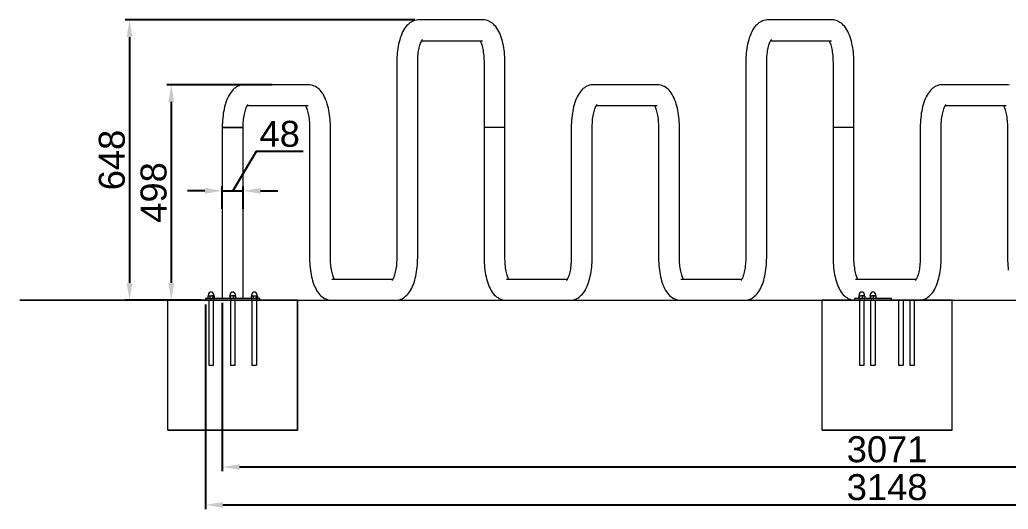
# Model space of a CAD drawing. Header units: millimetres. Extents: x -312 to 6814, y -241 to 4404.
# Drawn here: x -312 to 1971, y 2899 to 4030 of the extents above; entities that cross this region are included whole.
import ezdxf

# ---------------------------------------------------------------- set-up
doc = ezdxf.new("R2010")
doc.units = ezdxf.units.MM
doc.linetypes.add('HIDDEN', pattern=[1.905, 1.27, -0.635])
for name, color, linetype, lineweight in [('ZANO_R', 7, 'Continuous', 0), ('ZANO_R_przerywana', 7, 'HIDDEN', 0), ('ZANO_W', 1, 'Continuous', 0)]:
    doc.layers.add(name, color=color, linetype=linetype, lineweight=lineweight)
doc.styles.add('Arial', font='arial.ttf')
doc.styles.get("Standard").update_dxf_attribs({"font": 'ARIALUNI.TTF'})
doc.dimstyles.new('pl i ang', dxfattribs={"dimtxt": 50, "dimasz": 50, "dimexe": 1.25, "dimexo": 0.625, "dimgap": 10, "dimtad": 1, "dimtoh": 1, "dimtxsty": 'Standard', "dimcen": 2.5, "dimclrd": 1, "dimclre": 1, "dimclrt": 1, "dimadec": 0, "dimazin": 0, "dimtfac": 1, "dimtmove": 0, "dimatfit": 3, "dimfxl": 1, "dimarcsym": 1})

# ---------------------------------------------------------------- blocks, each defined once
blk = doc.blocks.new('*D466')
at = {"layer": 'ZANO_W', "color": 1, "lineweight": -2}
for p, q in [((270.7, 3879.8), (28, 3879.8)), ((38, 3839.8), (38, 3421.5)), ((107.4, 3381.5), (28, 3381.5))]:
    blk.add_line(p, q, dxfattribs=at)
at = {"layer": 'ZANO_W', "color": 1}
for points in [[(44.7, 3839.8), (31.4, 3839.8), (38, 3879.8)], [(31.4, 3421.5), (44.7, 3421.5), (38, 3381.5)]]:
    blk.add_solid(points, dxfattribs=at)
at = {"layer": 'ZANO_W', "color": 1, "insert": (-2.6, 3630.7), "char_height": 60, "attachment_point": 5, "rotation": 90, "style": 'Arial'}
blk.add_mtext('498', dxfattribs=at)
blk = doc.blocks.new('*D467')
at = {"layer": 'ZANO_W', "color": 1, "lineweight": -2}
for p, q in [((600.4, 4029.8), (-68.4, 4029.8)), ((-58.4, 3989.8), (-58.4, 3421.5)), ((107.4, 3381.5), (-68.4, 3381.5))]:
    blk.add_line(p, q, dxfattribs=at)
at = {"layer": 'ZANO_W', "color": 1}
for points in [[(-51.7, 3989.8), (-65, 3989.8), (-58.4, 4029.8)], [(-65, 3421.5), (-51.7, 3421.5), (-58.4, 3381.5)]]:
    blk.add_solid(points, dxfattribs=at)
at = {"layer": 'ZANO_W', "color": 1, "insert": (-99, 3705.7), "char_height": 60, "attachment_point": 5, "rotation": 90, "style": 'Arial'}
blk.add_mtext('648', dxfattribs=at)
blk = doc.blocks.new('*D468')
at = {"layer": 'ZANO_W', "color": 1, "lineweight": -2}
for p, q in [((234.2, 3725.2), (179.9, 3634.4)), ((342.7, 3725.2), (234.2, 3725.2)), ((115.8, 3634.4), (75.8, 3634.4)), ((155.8, 3593.1), (155.8, 3644.4)), ((155.8, 3634.4), (204.1, 3634.4)), ((204.1, 3593.1), (204.1, 3644.4)), ((244.1, 3634.4), (284.1, 3634.4))]:
    blk.add_line(p, q, dxfattribs=at)
at = {"layer": 'ZANO_W', "color": 1}
for points in [[(115.8, 3627.8), (115.8, 3641.1), (155.8, 3634.4)], [(244.1, 3641.1), (244.1, 3627.8), (204.1, 3634.4)]]:
    blk.add_solid(points, dxfattribs=at)
at = {"layer": 'ZANO_W', "color": 1, "insert": (288.4, 3765.8), "char_height": 60, "attachment_point": 5, "style": 'Arial'}
blk.add_mtext('48', dxfattribs=at)
blk = doc.blocks.new('*D470')
at = {"layer": 'ZANO_W', "color": 1, "lineweight": -2}
for p, q in [((117.4, 3371.5), (117.4, 2898.7)), ((3265.1, 3371.5), (3265.1, 2898.7)), ((157.4, 2908.7), (3225.1, 2908.7))]:
    blk.add_line(p, q, dxfattribs=at)
at = {"layer": 'ZANO_W', "color": 1}
for points in [[(157.4, 2915.3), (157.4, 2902), (117.4, 2908.7)], [(3225.1, 2902), (3225.1, 2915.3), (3265.1, 2908.7)]]:
    blk.add_solid(points, dxfattribs=at)
at = {"layer": 'ZANO_W', "color": 1, "insert": (1691.3, 2949.3), "char_height": 60, "attachment_point": 5, "style": 'Arial'}
blk.add_mtext('3148', dxfattribs=at)
blk = doc.blocks.new('*D471')
at = {"layer": 'ZANO_W', "color": 1, "lineweight": -2}
for p, q in [((155.8, 3375.5), (155.8, 2986.3)), ((3226.8, 3375.5), (3226.8, 2986.3)), ((195.8, 2996.3), (3186.8, 2996.3))]:
    blk.add_line(p, q, dxfattribs=at)
at = {"layer": 'ZANO_W', "color": 1}
for points in [[(195.8, 3002.9), (195.8, 2989.6), (155.8, 2996.3)], [(3186.8, 2989.6), (3186.8, 3002.9), (3226.8, 2996.3)]]:
    blk.add_solid(points, dxfattribs=at)
at = {"layer": 'ZANO_W', "color": 1, "insert": (1691.3, 3036.9), "char_height": 60, "attachment_point": 5, "style": 'Arial'}
blk.add_mtext('3071', dxfattribs=at)

msp = doc.modelspace()

# ---------------------------------------------------------------- linework, layer by layer
at = {"layer": 'ZANO_R'}
for p, q in [((757, 4029.8), (610.4, 4029.8)), ((1563, 4029.8), (1416.5, 4029.8)), ((616.4, 3981.5), (757, 3981.5)), ((1422.5, 3981.5), (1563, 3981.5)), ((558.8, 3930.7), (558.8, 3480.7)), ((607.1, 3480.7), (607.1, 3930.7)), ((760.3, 3930.7), (760.3, 3780.7)), ((808.6, 3780.7), (808.6, 3930.7)), ((1364.9, 3930.7), (1364.9, 3480.7)), ((1413.2, 3480.7), (1413.2, 3930.7)), ((1566.4, 3930.7), (1566.4, 3780.7)), ((1614.7, 3780.7), (1614.7, 3930.7)), ((354, 3879.8), (207.4, 3879.8)), ((1160, 3879.8), (1013.5, 3879.8)), ((1966.1, 3879.8), (1819.5, 3879.8)), ((213.4, 3831.5), (354, 3831.5)), ((1019.4, 3831.5), (1160, 3831.5)), ((1825.5, 3831.5), (1966.1, 3831.5)), ((155.8, 3780.7), (155.8, 3385.5)), ((155.8, 3780.7), (171.1, 3780.7)), ((204.1, 3780.7), (155.8, 3780.7)), ((171.1, 3780.7), (204.1, 3780.7)), ((204.1, 3385.5), (204.1, 3780.7)), ((357.3, 3780.7), (357.3, 3480.7)), ((405.6, 3480.7), (405.6, 3780.7)), ((760.3, 3780.7), (760.3, 3480.7)), ((806.9, 3780.7), (760.3, 3780.7)), ((808.6, 3780.7), (760.3, 3780.7)), ((808.6, 3780.7), (806.9, 3780.7)), ((808.6, 3480.7), (808.6, 3780.7)), ((961.8, 3780.7), (961.8, 3480.7)), ((1010.1, 3480.7), (1010.1, 3780.7)), ((1163.3, 3780.7), (1163.3, 3480.7)), ((1211.6, 3480.7), (1211.6, 3780.7)), ((1566.4, 3780.7), (1566.4, 3480.7)), ((1613, 3780.7), (1566.4, 3780.7)), ((1614.7, 3780.7), (1566.4, 3780.7)), ((1614.7, 3780.7), (1613, 3780.7)), ((1614.7, 3480.7), (1614.7, 3780.7)), ((1767.9, 3780.7), (1767.9, 3480.7)), ((1816.2, 3480.7), (1816.2, 3780.7)), ((1969.4, 3780.7), (1969.4, 3480.7)), ((549.5, 3429.8), (408.9, 3429.8)), ((952.5, 3429.8), (811.9, 3429.8)), ((1355.6, 3429.8), (1215, 3429.8)), ((1758.6, 3429.8), (1618, 3429.8)), ((29.8, 3381.5), (-311.9, 3381.5)), ((-311.9, 3381.5), (3788.4, 3381.5)), ((329.8, 3381.5), (29.8, 3381.5)), ((29.8, 3381.5), (30, 3381.5)), ((30, 3381.5), (330, 3381.5)), ((117.4, 3385.5), (117.4, 3381.5)), ((242.4, 3385.5), (117.4, 3385.5)), ((122.8, 3391.6), (122.5, 3391.4)), ((122.5, 3391.4), (122.5, 3386.1)), ((122.5, 3386.1), (122.8, 3386)), ((122.7, 3385.9), (123.4, 3385.5)), ((123.4, 3392), (122.8, 3391.6)), ((124.6, 3392), (123.4, 3392)), ((123.7, 3394.3), (123.7, 3392.1)), ((124.4, 3381.5), (135.4, 3381.5)), ((124.6, 3392), (130.5, 3392)), ((126.8, 3391.4), (130.5, 3392)), ((126.8, 3391.4), (126.8, 3386.1)), ((130.5, 3392), (135.8, 3392)), ((134.3, 3386.1), (130.5, 3385.5)), ((134.3, 3391.4), (134.3, 3386.1)), ((135.8, 3392), (136.4, 3392)), ((136.2, 3392.1), (136.2, 3394.3)), ((137.1, 3391.6), (136.4, 3392)), ((136.4, 3385.5), (137.1, 3385.9)), ((137.4, 3391.4), (137.4, 3386.1)), ((173.1, 3391.4), (173.1, 3386.1)), ((173.4, 3392), (177.2, 3392)), ((173.8, 3386.1), (173.4, 3385.5)), ((173.6, 3394.3), (173.6, 3392.1)), ((173.8, 3391.4), (177.2, 3392)), ((173.8, 3391.4), (173.8, 3386.1)), ((174.4, 3381.5), (185.4, 3381.5)), ((174.5, 3381.5), (185.5, 3381.5)), ((183.6, 3392), (177.2, 3392)), ((180.6, 3386.1), (177.2, 3385.5)), ((180.6, 3391.4), (180.6, 3386.1)), ((183.6, 3392), (186.4, 3392)), ((186.1, 3392.1), (186.1, 3394.3)), ((186.7, 3391.4), (186.3, 3392)), ((186.7, 3391.4), (186.7, 3386.1)), ((222.8, 3391.6), (222.5, 3391.4)), ((222.5, 3391.4), (222.5, 3386.1)), ((222.5, 3386.1), (222.8, 3385.9)), ((223.4, 3392), (222.8, 3391.6)), ((222.8, 3385.9), (223.4, 3385.5)), ((223.4, 3392), (224.6, 3392)), ((223.7, 3394.3), (223.7, 3392.1)), ((224.4, 3381.5), (235.4, 3381.5)), ((224.6, 3392), (230.5, 3392)), ((226.8, 3391.4), (226.8, 3386.1)), ((230.5, 3392), (235.8, 3392)), ((234.3, 3386.1), (230.5, 3385.5)), ((234.3, 3391.4), (235.8, 3392)), ((234.3, 3391.4), (234.3, 3386.1)), ((236.4, 3392), (235.8, 3392)), ((237.1, 3386), (235.8, 3385.5)), ((236.2, 3392.1), (236.2, 3394.3)), ((237.1, 3391.6), (236.4, 3392)), ((236.4, 3385.5), (237.1, 3385.9)), ((237.4, 3391.4), (237.4, 3386.1)), ((242.4, 3381.5), (242.4, 3385.5)), ((329.8, 3381.5), (330, 3381.5)), ((408.9, 3381.5), (555.5, 3381.5)), ((811.9, 3381.5), (958.5, 3381.5)), ((1215, 3381.5), (1361.5, 3381.5)), ((1738, 3381.5), (1541.2, 3381.5)), ((1541.2, 3381.5), (1841.2, 3381.5)), ((1616.2, 3385.5), (1616.2, 3381.5)), ((1701.6, 3385.5), (1616.2, 3385.5)), ((1626.1, 3391.4), (1626.1, 3386.1)), ((1626.4, 3392), (1630.2, 3392)), ((1626.8, 3386.1), (1626.4, 3385.5)), ((1626.6, 3394.3), (1626.6, 3392.1)), ((1626.8, 3391.4), (1630.2, 3392)), ((1626.8, 3391.4), (1626.8, 3386.1)), ((1627.4, 3381.5), (1638.4, 3381.5)), ((1636.6, 3392), (1630.2, 3392)), ((1633.6, 3386.1), (1630.2, 3385.5)), ((1633.6, 3391.4), (1633.6, 3386.1)), ((1636.6, 3392), (1639.4, 3392)), ((1639.1, 3392.1), (1639.1, 3394.3)), ((1639.7, 3391.4), (1639.4, 3392)), ((1639.7, 3391.4), (1639.7, 3386.1)), ((1652, 3391.4), (1652, 3386.1)), ((1652.3, 3392), (1656.1, 3392)), ((1652.7, 3386.1), (1652.3, 3385.5)), ((1652.5, 3394.3), (1652.5, 3392.1)), ((1652.7, 3391.4), (1656.1, 3392)), ((1652.7, 3391.4), (1652.7, 3386.1)), ((1653.3, 3381.5), (1664.3, 3381.5)), ((1662.6, 3392), (1656.1, 3392)), ((1659.5, 3386.1), (1656.1, 3385.5)), ((1659.5, 3391.4), (1659.5, 3386.1)), ((1662.6, 3392), (1665.3, 3392)), ((1665, 3392.1), (1665, 3394.3)), ((1665.6, 3391.4), (1665.3, 3392)), ((1665.6, 3391.4), (1665.6, 3386.1)), ((1701.6, 3381.5), (1701.6, 3385.5)), ((1718, 3381.5), (1729, 3381.5)), ((1738, 3381.5), (1764.6, 3381.5)), ((1764.6, 3381.5), (1738, 3381.5)), ((1743.9, 3381.5), (1754.9, 3381.5)), ((1841.2, 3381.5), (1764.6, 3381.5))]:
    msp.add_line(p, q, dxfattribs=at)
at = {"layer": 'ZANO_R', "flags": 128}
for points in [[(610.4, 4029.8), (607.3, 4029.7), (604, 4029.2), (600.9, 4028.5), (597.8, 4027.4), (594.9, 4026.1), (592, 4024.6), (589.2, 4022.7), (586.6, 4020.7), (584, 4018.3), (581.5, 4015.6), (579.1, 4012.7), (576.8, 4009.3), (574.6, 4005.7), (572.4, 4001.7), (570.5, 3997.4), (568.7, 3992.9), (567, 3988.3), (565.6, 3983.6), (564.3, 3978.7), (563.1, 3973.8), (562.1, 3968.7), (561.3, 3963.6), (560.5, 3958.4), (559.9, 3953.2), (559.5, 3947.8), (559.1, 3942.5), (558.9, 3937.1), (558.8, 3932), (558.8, 3930.7)], [(808.6, 3930.7), (808.6, 3933.5), (808.5, 3938.9), (808.2, 3944.3), (807.8, 3949.6), (807.3, 3954.9), (806.7, 3960.1), (805.9, 3965.3), (805, 3970.3), (804, 3975.3), (802.8, 3980.1), (801.5, 3984.9), (800, 3989.5), (798.3, 3994.1), (796.5, 3998.5), (794.4, 4002.7), (792.2, 4006.8), (789.7, 4010.7), (787.3, 4014), (784.8, 4016.8), (782.3, 4019.4), (779.6, 4021.6), (776.9, 4023.6), (774.1, 4025.3), (771.3, 4026.7), (768, 4028), (764.7, 4029), (761.3, 4029.6), (758, 4029.8), (757, 4029.8)], [(1416.5, 4029.8), (1413.3, 4029.7), (1410.1, 4029.2), (1406.9, 4028.5), (1403.9, 4027.4), (1400.9, 4026.1), (1398, 4024.6), (1395.3, 4022.7), (1392.6, 4020.7), (1390.1, 4018.3), (1387.6, 4015.6), (1385.2, 4012.7), (1382.8, 4009.3), (1380.6, 4005.7), (1378.5, 4001.7), (1376.5, 3997.4), (1374.7, 3992.9), (1373.1, 3988.3), (1371.6, 3983.6), (1370.3, 3978.7), (1369.2, 3973.8), (1368.2, 3968.7), (1367.3, 3963.6), (1366.6, 3958.4), (1366, 3953.2), (1365.5, 3947.8), (1365.2, 3942.5), (1364.9, 3937.1), (1364.9, 3932), (1364.9, 3930.7)], [(1614.7, 3930.7), (1614.6, 3933.5), (1614.5, 3938.9), (1614.3, 3944.3), (1613.9, 3949.6), (1613.4, 3954.9), (1612.7, 3960.1), (1611.9, 3965.3), (1611, 3970.3), (1610, 3975.3), (1608.8, 3980.1), (1607.5, 3984.9), (1606, 3989.5), (1604.4, 3994.1), (1602.5, 3998.5), (1600.5, 4002.7), (1598.2, 4006.8), (1595.7, 4010.7), (1593.3, 4014), (1590.9, 4016.8), (1588.3, 4019.4), (1585.7, 4021.6), (1583, 4023.6), (1580.2, 4025.3), (1577.3, 4026.7), (1574, 4028), (1570.7, 4029), (1567.4, 4029.6), (1564.1, 4029.8), (1563, 4029.8)], [(607.1, 3930.7), (607.1, 3932.9), (607.2, 3937.2), (607.4, 3941.5), (607.7, 3945.7), (608.1, 3949.8), (608.6, 3953.8), (609.2, 3957.7), (609.9, 3961.3), (610.6, 3964.8), (611.4, 3968), (612.2, 3971), (613.1, 3973.7), (613.9, 3976.1), (614.8, 3978.2), (615.6, 3979.9), (616.3, 3981.4), (617, 3982.5), (617.5, 3983.3), (617.9, 3983.8), (618, 3984), (618, 3984)], [(751, 3981.5), (751.1, 3981.4), (751.8, 3980), (752.6, 3978.4), (753.4, 3976.4), (754.2, 3974.1), (755, 3971.5), (755.8, 3968.7), (756.6, 3965.6), (757.3, 3962.3), (758, 3958.7), (758.6, 3955), (759.1, 3951.1), (759.6, 3947), (759.9, 3942.9), (760.1, 3938.7), (760.3, 3934.4), (760.3, 3930.7)], [(1413.2, 3930.7), (1413.2, 3932.9), (1413.3, 3937.2), (1413.5, 3941.5), (1413.8, 3945.7), (1414.2, 3949.8), (1414.7, 3953.8), (1415.3, 3957.7), (1415.9, 3961.3), (1416.7, 3964.8), (1417.4, 3968), (1418.3, 3971), (1419.1, 3973.7), (1420, 3976.1), (1420.8, 3978.2), (1421.6, 3979.9), (1422.4, 3981.4), (1423, 3982.5), (1423.5, 3983.3), (1423.9, 3983.8), (1424.1, 3984), (1424.1, 3984)], [(1557.1, 3981.5), (1557.1, 3981.4), (1557.9, 3980), (1558.6, 3978.4), (1559.4, 3976.4), (1560.3, 3974.1), (1561.1, 3971.5), (1561.9, 3968.7), (1562.7, 3965.6), (1563.4, 3962.3), (1564.1, 3958.7), (1564.7, 3955), (1565.2, 3951.1), (1565.6, 3947), (1566, 3942.9), (1566.2, 3938.7), (1566.3, 3934.4), (1566.4, 3930.7)], [(207.4, 3879.8), (204.2, 3879.7), (201, 3879.2), (197.8, 3878.5), (194.8, 3877.4), (191.8, 3876.1), (189, 3874.6), (186.2, 3872.7), (183.6, 3870.7), (181, 3868.3), (178.5, 3865.6), (176.1, 3862.7), (173.8, 3859.3), (171.5, 3855.7), (169.4, 3851.7), (167.4, 3847.4), (165.6, 3842.9), (164, 3838.3), (162.6, 3833.6), (161.3, 3828.7), (160.1, 3823.8), (159.1, 3818.7), (158.2, 3813.6), (157.5, 3808.4), (156.9, 3803.2), (156.4, 3797.8), (156.1, 3792.5), (155.9, 3787.1), (155.8, 3782), (155.8, 3780.7)], [(405.6, 3780.7), (405.6, 3783.5), (405.4, 3788.9), (405.2, 3794.3), (404.8, 3799.6), (404.3, 3804.9), (403.6, 3810.1), (402.9, 3815.3), (402, 3820.3), (400.9, 3825.3), (399.7, 3830.1), (398.4, 3834.9), (396.9, 3839.5), (395.3, 3844.1), (393.5, 3848.5), (391.4, 3852.7), (389.2, 3856.8), (386.6, 3860.7), (384.3, 3864), (381.8, 3866.8), (379.2, 3869.4), (376.6, 3871.6), (373.9, 3873.6), (371.1, 3875.3), (368.2, 3876.7), (365, 3878), (361.7, 3879), (358.3, 3879.6), (355, 3879.8), (354, 3879.8)], [(1013.5, 3879.8), (1010.3, 3879.7), (1007, 3879.2), (1003.9, 3878.5), (1000.8, 3877.4), (997.9, 3876.1), (995, 3874.6), (992.3, 3872.7), (989.6, 3870.7), (987, 3868.3), (984.6, 3865.6), (982.2, 3862.7), (979.8, 3859.3), (977.6, 3855.7), (975.5, 3851.7), (973.5, 3847.4), (971.7, 3842.9), (970.1, 3838.3), (968.6, 3833.6), (967.3, 3828.7), (966.2, 3823.8), (965.2, 3818.7), (964.3, 3813.6), (963.6, 3808.4), (963, 3803.2), (962.5, 3797.8), (962.1, 3792.5), (961.9, 3787.1), (961.8, 3782), (961.8, 3780.7)], [(1211.6, 3780.7), (1211.6, 3783.5), (1211.5, 3788.9), (1211.2, 3794.3), (1210.8, 3799.6), (1210.3, 3804.9), (1209.7, 3810.1), (1208.9, 3815.3), (1208, 3820.3), (1207, 3825.3), (1205.8, 3830.1), (1204.5, 3834.9), (1203, 3839.5), (1201.3, 3844.1), (1199.5, 3848.5), (1197.5, 3852.7), (1195.2, 3856.8), (1192.7, 3860.7), (1190.3, 3864), (1187.8, 3866.8), (1185.3, 3869.4), (1182.7, 3871.6), (1179.9, 3873.6), (1177.2, 3875.3), (1174.3, 3876.7), (1171, 3878), (1167.7, 3879), (1164.4, 3879.6), (1161, 3879.8), (1160, 3879.8)], [(1819.5, 3879.8), (1816.3, 3879.7), (1813.1, 3879.2), (1810, 3878.5), (1806.9, 3877.4), (1803.9, 3876.1), (1801.1, 3874.6), (1798.3, 3872.7), (1795.7, 3870.7), (1793.1, 3868.3), (1790.6, 3865.6), (1788.2, 3862.7), (1785.9, 3859.3), (1783.6, 3855.7), (1781.5, 3851.7), (1779.5, 3847.4), (1777.7, 3842.9), (1776.1, 3838.3), (1774.7, 3833.6), (1773.4, 3828.7), (1772.2, 3823.8), (1771.2, 3818.7), (1770.3, 3813.6), (1769.6, 3808.4), (1769, 3803.2), (1768.5, 3797.8), (1768.2, 3792.5), (1768, 3787.1), (1767.9, 3782), (1767.9, 3780.7)], [(1973.8, 3879), (1970.4, 3879.6), (1967.1, 3879.8), (1966.1, 3879.8)], [(204.1, 3780.7), (204.1, 3782.9), (204.2, 3787.2), (204.4, 3791.5), (204.7, 3795.7), (205.1, 3799.8), (205.6, 3803.8), (206.2, 3807.7), (206.9, 3811.3), (207.6, 3814.8), (208.4, 3818), (209.2, 3821), (210, 3823.7), (210.9, 3826.1), (211.7, 3828.2), (212.5, 3829.9), (213.3, 3831.4), (213.9, 3832.5), (214.5, 3833.3), (214.8, 3833.8), (215, 3834), (215, 3834)], [(348, 3831.5), (348.1, 3831.4), (348.8, 3830), (349.5, 3828.4), (350.3, 3826.4), (351.2, 3824.1), (352, 3821.5), (352.8, 3818.7), (353.6, 3815.6), (354.3, 3812.3), (355, 3808.7), (355.6, 3805), (356.1, 3801.1), (356.5, 3797), (356.9, 3792.9), (357.1, 3788.7), (357.2, 3784.4), (357.3, 3780.7)], [(1010.1, 3780.7), (1010.1, 3782.9), (1010.2, 3787.2), (1010.5, 3791.5), (1010.8, 3795.7), (1011.2, 3799.8), (1011.7, 3803.8), (1012.2, 3807.7), (1012.9, 3811.3), (1013.6, 3814.8), (1014.4, 3818), (1015.2, 3821), (1016.1, 3823.7), (1016.9, 3826.1), (1017.8, 3828.2), (1018.6, 3829.9), (1019.3, 3831.4), (1020, 3832.5), (1020.5, 3833.3), (1020.9, 3833.8), (1021.1, 3834), (1021.1, 3834)], [(1154, 3831.5), (1154.1, 3831.4), (1154.8, 3830), (1155.6, 3828.4), (1156.4, 3826.4), (1157.2, 3824.1), (1158.1, 3821.5), (1158.9, 3818.7), (1159.6, 3815.6), (1160.4, 3812.3), (1161, 3808.7), (1161.6, 3805), (1162.2, 3801.1), (1162.6, 3797), (1162.9, 3792.9), (1163.2, 3788.7), (1163.3, 3784.4), (1163.3, 3780.7)], [(1816.2, 3780.7), (1816.2, 3782.9), (1816.3, 3787.2), (1816.5, 3791.5), (1816.8, 3795.7), (1817.2, 3799.8), (1817.7, 3803.8), (1818.3, 3807.7), (1819, 3811.3), (1819.7, 3814.8), (1820.5, 3818), (1821.3, 3821), (1822.1, 3823.7), (1823, 3826.1), (1823.8, 3828.2), (1824.7, 3829.9), (1825.4, 3831.4), (1826, 3832.5), (1826.6, 3833.3), (1826.9, 3833.8), (1827.1, 3834), (1827.1, 3834)], [(1960.1, 3831.5), (1960.2, 3831.4), (1960.9, 3830), (1961.6, 3828.4), (1962.5, 3826.4), (1963.3, 3824.1), (1964.1, 3821.5), (1964.9, 3818.7), (1965.7, 3815.6), (1966.4, 3812.3), (1967.1, 3808.7), (1967.7, 3805), (1968.2, 3801.1), (1968.6, 3797), (1969, 3792.9), (1969.2, 3788.7), (1969.4, 3784.4), (1969.4, 3780.7)], [(357.3, 3480.7), (357.3, 3477.8), (357.4, 3472.4), (357.7, 3467.1), (358.1, 3461.7), (358.6, 3456.5), (359.2, 3451.2), (360, 3446.1), (360.9, 3441), (361.9, 3436.1), (363.1, 3431.2), (364.5, 3426.5), (365.9, 3421.8), (367.6, 3417.3), (369.4, 3412.9), (371.5, 3408.6), (373.7, 3404.5), (376.2, 3400.6), (378.6, 3397.4), (381.1, 3394.5), (383.6, 3392), (386.3, 3389.7), (389, 3387.7), (391.8, 3386), (394.6, 3384.6), (397.9, 3383.3), (401.2, 3382.4), (404.6, 3381.8), (407.9, 3381.5), (408.9, 3381.5)], [(414.9, 3429.8), (414.8, 3430), (414.1, 3431.3), (413.3, 3433), (412.5, 3435), (411.7, 3437.2), (410.9, 3439.8), (410.1, 3442.7), (409.3, 3445.8), (408.6, 3449.1), (407.9, 3452.6), (407.3, 3456.4), (406.8, 3460.3), (406.3, 3464.3), (406, 3468.5), (405.8, 3472.7), (405.6, 3477), (405.6, 3480.7)], [(558.8, 3480.7), (558.8, 3478.4), (558.7, 3474.1), (558.5, 3469.8), (558.2, 3465.6), (557.8, 3461.5), (557.3, 3457.5), (556.7, 3453.7), (556, 3450.1), (555.3, 3446.6), (554.5, 3443.4), (553.7, 3440.4), (552.8, 3437.7), (552, 3435.3), (551.1, 3433.2), (550.3, 3431.4), (549.6, 3430), (548.9, 3428.8), (548.4, 3428.1), (548, 3427.6), (547.9, 3427.3), (547.9, 3427.4)], [(555.5, 3381.5), (558.7, 3381.7), (561.9, 3382.1), (565, 3382.9), (568.1, 3383.9), (571, 3385.2), (573.9, 3386.8), (576.7, 3388.6), (579.3, 3390.7), (581.9, 3393.1), (584.4, 3395.7), (586.8, 3398.7), (589.1, 3402), (591.3, 3405.7), (593.5, 3409.7), (595.4, 3414), (597.2, 3418.4), (598.9, 3423), (600.3, 3427.8), (601.6, 3432.6), (602.8, 3437.6), (603.8, 3442.6), (604.6, 3447.7), (605.4, 3452.9), (606, 3458.2), (606.5, 3463.5), (606.8, 3468.9), (607, 3474.2), (607.1, 3479.4), (607.1, 3480.7)], [(760.3, 3480.7), (760.3, 3477.8), (760.5, 3472.4), (760.7, 3467.1), (761.1, 3461.7), (761.6, 3456.5), (762.3, 3451.2), (763, 3446.1), (763.9, 3441), (765, 3436.1), (766.2, 3431.2), (767.5, 3426.5), (769, 3421.8), (770.6, 3417.3), (772.4, 3412.9), (774.5, 3408.6), (776.8, 3404.5), (779.3, 3400.6), (781.6, 3397.4), (784.1, 3394.5), (786.7, 3392), (789.3, 3389.7), (792, 3387.7), (794.8, 3386), (797.7, 3384.6), (800.9, 3383.3), (804.2, 3382.4), (807.6, 3381.8), (810.9, 3381.5), (811.9, 3381.5)], [(817.9, 3429.8), (817.8, 3430), (817.1, 3431.3), (816.4, 3433), (815.6, 3435), (814.7, 3437.2), (813.9, 3439.8), (813.1, 3442.7), (812.3, 3445.8), (811.6, 3449.1), (810.9, 3452.6), (810.3, 3456.4), (809.8, 3460.3), (809.4, 3464.3), (809, 3468.5), (808.8, 3472.7), (808.7, 3477), (808.6, 3480.7)], [(961.8, 3480.7), (961.8, 3478.4), (961.7, 3474.1), (961.5, 3469.8), (961.2, 3465.6), (960.8, 3461.5), (960.3, 3457.5), (959.7, 3453.7), (959, 3450.1), (958.3, 3446.6), (957.5, 3443.4), (956.7, 3440.4), (955.9, 3437.7), (955, 3435.3), (954.2, 3433.2), (953.4, 3431.4), (952.6, 3430), (952, 3428.8), (951.4, 3428.1), (951.1, 3427.6), (950.9, 3427.3), (950.9, 3427.4)], [(958.5, 3381.5), (961.7, 3381.7), (964.9, 3382.1), (968.1, 3382.9), (971.1, 3383.9), (974.1, 3385.2), (976.9, 3386.8), (979.7, 3388.6), (982.3, 3390.7), (984.9, 3393.1), (987.4, 3395.7), (989.8, 3398.7), (992.1, 3402), (994.4, 3405.7), (996.5, 3409.7), (998.5, 3414), (1000.3, 3418.4), (1001.9, 3423), (1003.3, 3427.8), (1004.6, 3432.6), (1005.8, 3437.6), (1006.8, 3442.6), (1007.7, 3447.7), (1008.4, 3452.9), (1009, 3458.2), (1009.5, 3463.5), (1009.8, 3468.9), (1010, 3474.2), (1010.1, 3479.4), (1010.1, 3480.7)], [(1163.3, 3480.7), (1163.4, 3477.8), (1163.5, 3472.4), (1163.7, 3467.1), (1164.1, 3461.7), (1164.6, 3456.5), (1165.3, 3451.2), (1166.1, 3446.1), (1167, 3441), (1168, 3436.1), (1169.2, 3431.2), (1170.5, 3426.5), (1172, 3421.8), (1173.6, 3417.3), (1175.5, 3412.9), (1177.5, 3408.6), (1179.8, 3404.5), (1182.3, 3400.6), (1184.7, 3397.4), (1187.1, 3394.5), (1189.7, 3392), (1192.3, 3389.7), (1195, 3387.7), (1197.8, 3386), (1200.7, 3384.6), (1204, 3383.3), (1207.3, 3382.4), (1210.6, 3381.8), (1213.9, 3381.5), (1215, 3381.5)], [(1220.9, 3429.8), (1220.9, 3430), (1220.2, 3431.3), (1219.4, 3433), (1218.6, 3435), (1217.8, 3437.2), (1216.9, 3439.8), (1216.1, 3442.7), (1215.3, 3445.8), (1214.6, 3449.1), (1213.9, 3452.6), (1213.3, 3456.4), (1212.8, 3460.3), (1212.4, 3464.3), (1212.1, 3468.5), (1211.8, 3472.7), (1211.7, 3477), (1211.6, 3480.7)], [(1364.9, 3480.7), (1364.8, 3478.4), (1364.7, 3474.1), (1364.5, 3469.8), (1364.2, 3465.6), (1363.8, 3461.5), (1363.3, 3457.5), (1362.7, 3453.7), (1362.1, 3450.1), (1361.3, 3446.6), (1360.6, 3443.4), (1359.7, 3440.4), (1358.9, 3437.7), (1358, 3435.3), (1357.2, 3433.2), (1356.4, 3431.4), (1355.6, 3430), (1355, 3428.8), (1354.5, 3428.1), (1354.1, 3427.6), (1353.9, 3427.3), (1353.9, 3427.4)], [(1361.5, 3381.5), (1364.7, 3381.7), (1367.9, 3382.1), (1371.1, 3382.9), (1374.1, 3383.9), (1377.1, 3385.2), (1380, 3386.8), (1382.7, 3388.6), (1385.4, 3390.7), (1387.9, 3393.1), (1390.4, 3395.7), (1392.8, 3398.7), (1395.2, 3402), (1397.4, 3405.7), (1399.5, 3409.7), (1401.5, 3414), (1403.3, 3418.4), (1404.9, 3423), (1406.4, 3427.8), (1407.7, 3432.6), (1408.8, 3437.6), (1409.8, 3442.6), (1410.7, 3447.7), (1411.4, 3452.9), (1412, 3458.2), (1412.5, 3463.5), (1412.8, 3468.9), (1413.1, 3474.2), (1413.2, 3479.4), (1413.2, 3480.7)], [(1566.4, 3480.7), (1566.4, 3477.8), (1566.5, 3472.4), (1566.8, 3467.1), (1567.2, 3461.7), (1567.7, 3456.5), (1568.3, 3451.2), (1569.1, 3446.1), (1570, 3441), (1571, 3436.1), (1572.2, 3431.2), (1573.5, 3426.5), (1575, 3421.8), (1576.7, 3417.3), (1578.5, 3412.9), (1580.5, 3408.6), (1582.8, 3404.5), (1585.3, 3400.6), (1587.7, 3397.4), (1590.2, 3394.5), (1592.7, 3392), (1595.4, 3389.7), (1598.1, 3387.7), (1600.8, 3386), (1603.7, 3384.6), (1607, 3383.3), (1610.3, 3382.4), (1613.6, 3381.8), (1616.2, 3381.6)], [(1624, 3429.8), (1623.9, 3430), (1623.2, 3431.3), (1622.4, 3433), (1621.6, 3435), (1620.8, 3437.2), (1620, 3439.8), (1619.1, 3442.7), (1618.4, 3445.8), (1617.6, 3449.1), (1617, 3452.6), (1616.4, 3456.4), (1615.9, 3460.3), (1615.4, 3464.3), (1615.1, 3468.5), (1614.8, 3472.7), (1614.7, 3477), (1614.7, 3480.7)], [(1767.9, 3480.7), (1767.9, 3478.4), (1767.8, 3474.1), (1767.6, 3469.8), (1767.2, 3465.6), (1766.8, 3461.5), (1766.3, 3457.5), (1765.8, 3453.7), (1765.1, 3450.1), (1764.4, 3446.6), (1763.6, 3443.4), (1762.8, 3440.4), (1761.9, 3437.7), (1761.1, 3435.3), (1760.2, 3433.2), (1759.4, 3431.4), (1758.7, 3430), (1758, 3428.8), (1757.5, 3428.1), (1757.1, 3427.6), (1756.9, 3427.3), (1757, 3427.4)], [(1764.6, 3381.5), (1767.7, 3381.7), (1771, 3382.1), (1774.1, 3382.9), (1777.2, 3383.9), (1780.1, 3385.2), (1783, 3386.8), (1785.7, 3388.6), (1788.4, 3390.7), (1791, 3393.1), (1793.4, 3395.7), (1795.9, 3398.7), (1798.2, 3402), (1800.4, 3405.7), (1802.5, 3409.7), (1804.5, 3414), (1806.3, 3418.4), (1807.9, 3423), (1809.4, 3427.8), (1810.7, 3432.6), (1811.8, 3437.6), (1812.9, 3442.6), (1813.7, 3447.7), (1814.5, 3452.9), (1815.1, 3458.2), (1815.5, 3463.5), (1815.9, 3468.9), (1816.1, 3474.2), (1816.2, 3479.4), (1816.2, 3480.7)], [(1969.4, 3480.7), (1969.4, 3477.8), (1969.5, 3472.4), (1969.8, 3467.1), (1970.2, 3461.7), (1970.7, 3456.5), (1971.3, 3451.2)], [(122.5, 3391.4), (124.1, 3392), (124.6, 3392)], [(124.6, 3385.5), (124.1, 3385.6), (122.5, 3386.1)], [(124.6, 3392), (126.3, 3391.7), (126.8, 3391.4)], [(126.8, 3386.1), (126.3, 3385.9), (124.6, 3385.5)], [(135.8, 3385.5), (135.7, 3385.5), (134.3, 3386.1)], [(137.4, 3386.1), (136.6, 3385.7), (135.8, 3385.5)], [(173.1, 3391.4), (173.2, 3391.9), (173.4, 3392)], [(173.4, 3385.5), (173.4, 3385.5), (173.1, 3386.1)], [(173.4, 3392), (173.4, 3392), (173.8, 3391.4)], [(180.6, 3391.4), (182.8, 3392), (183.6, 3392)], [(183.6, 3385.5), (182.8, 3385.6), (180.6, 3386.1)], [(183.6, 3392), (186, 3391.7), (186.7, 3391.4)], [(186.7, 3386.1), (186, 3385.9), (183.6, 3385.5)], [(186.3, 3385.5), (186.4, 3385.5), (186.5, 3385.7), (186.7, 3386.1)], [(224.6, 3392), (223, 3391.7), (222.5, 3391.4)], [(222.5, 3386.1), (223, 3385.9), (224.6, 3385.5)], [(226.8, 3391.4), (225.2, 3392), (224.6, 3392)], [(224.6, 3385.5), (225.2, 3385.6), (226.8, 3386.1)], [(226.8, 3391.4), (228.6, 3391.9), (230.5, 3392)], [(230.5, 3385.5), (230.3, 3385.5), (226.8, 3386.1)], [(230.5, 3392), (230.8, 3392), (234.3, 3391.4)], [(1626.1, 3391.4), (1626.2, 3391.9), (1626.4, 3392)], [(1626.4, 3385.5), (1626.4, 3385.5), (1626.1, 3386.1)], [(1626.4, 3392), (1626.4, 3392), (1626.8, 3391.4)], [(1633.6, 3391.4), (1635.9, 3392), (1636.6, 3392)], [(1636.6, 3385.5), (1635.9, 3385.6), (1633.6, 3386.1)], [(1636.6, 3392), (1639, 3391.7), (1639.7, 3391.4)], [(1639.7, 3386.1), (1639, 3385.9), (1636.6, 3385.5)], [(1639.4, 3385.5), (1639.4, 3385.5), (1639.5, 3385.7), (1639.7, 3386.1)], [(1652, 3391.4), (1652.1, 3391.9), (1652.3, 3392)], [(1652.3, 3385.5), (1652.3, 3385.5), (1652, 3386.1)], [(1652.3, 3392), (1652.3, 3392), (1652.7, 3391.4)], [(1659.5, 3391.4), (1661.8, 3392), (1662.6, 3392)], [(1662.6, 3385.5), (1661.8, 3385.6), (1659.5, 3386.1)], [(1662.6, 3392), (1664.9, 3391.7), (1665.6, 3391.4)], [(1665.6, 3386.1), (1664.9, 3385.9), (1662.6, 3385.5)], [(1665.3, 3385.5), (1665.3, 3385.5), (1665.5, 3385.7), (1665.6, 3386.1)]]:
    msp.add_lwpolyline(points, dxfattribs=at)
at = {"layer": 'ZANO_R'}
for centre, radius, start, end in [((123.6, 3392.1), 0.12, 270, 0), ((129.9, 3394.3), 6.25, 0, 180), ((130.6, 3398.4), 12.9, 252.7299, 269.6067), ((130.4, 3378.8), 13.3, 72.973, 89.3626), ((136, 3389.2), 2.79, 92.9693, 127.7328), ((135.8, 3389.4), 2.62, 51.0657, 88.2321), ((136.3, 3392.1), 0.12, 180, 270), ((173.5, 3392.1), 0.12, 270, 0), ((179.9, 3394.3), 6.25, 0, 180), ((177.2, 3396.3), 10.8, 251.13, 269.5505), ((177.1, 3381.2), 10.8, 71.1288, 89.5508), ((186.2, 3392.1), 0.12, 180, 270), ((223.6, 3392.1), 0.12, 270, 0), ((229.9, 3394.3), 6.25, 0, 180), ((235.9, 3388.1), 2.62, 231.0682, 268.2316), ((235.8, 3389.4), 2.62, 51.0657, 88.2321), ((236.3, 3392.1), 0.12, 180, 270), ((1626.5, 3392.1), 0.12, 270, 0), ((1632.9, 3394.3), 6.25, 0, 180), ((1630.3, 3396.3), 10.8, 251.1304, 269.5503), ((1630.1, 3381.2), 10.8, 71.1291, 89.5506), ((1639.3, 3392.1), 0.12, 180, 270), ((1652.4, 3392.1), 0.12, 270, 0), ((1658.8, 3394.3), 6.25, 0, 180), ((1656.2, 3396.3), 10.8, 251.1301, 269.5507), ((1656, 3381.2), 10.8, 71.1281, 89.551), ((1665.2, 3392.1), 0.12, 180, 270)]:
    msp.add_arc(centre, radius, start, end, dxfattribs=at)
at = {"layer": 'ZANO_R_przerywana'}
for p, q in [((29.8, 3081.5), (29.8, 3381.5)), ((30, 3081.5), (30, 3381.5)), ((124.4, 3381.5), (124.4, 3231.5)), ((135.4, 3231.5), (135.4, 3381.5)), ((174.4, 3381.5), (174.4, 3231.5)), ((174.5, 3381.5), (174.5, 3231.5)), ((185.4, 3231.5), (185.4, 3381.5)), ((185.5, 3231.5), (185.5, 3381.5)), ((224.4, 3381.5), (224.4, 3231.5)), ((235.4, 3231.5), (235.4, 3381.5)), ((329.8, 3081.5), (329.8, 3381.5)), ((330, 3081.5), (330, 3381.5)), ((1541.2, 3081.5), (1541.2, 3381.5)), ((1541.2, 3081.5), (1541.2, 3381.5)), ((1627.4, 3381.5), (1627.4, 3231.5)), ((1638.4, 3231.5), (1638.4, 3381.5)), ((1653.3, 3381.5), (1653.3, 3231.5)), ((1664.3, 3231.5), (1664.3, 3381.5)), ((1718, 3381.5), (1718, 3231.5)), ((1729, 3231.5), (1729, 3381.5)), ((1743.9, 3381.5), (1743.9, 3231.5)), ((1754.9, 3231.5), (1754.9, 3381.5)), ((1841.2, 3081.5), (1841.2, 3381.5)), ((1841.2, 3081.5), (1841.2, 3381.5)), ((124.4, 3231.5), (135.4, 3231.5)), ((174.4, 3231.5), (185.4, 3231.5)), ((174.5, 3231.5), (185.5, 3231.5)), ((224.4, 3231.5), (235.4, 3231.5)), ((1627.4, 3231.5), (1638.4, 3231.5)), ((1653.3, 3231.5), (1664.3, 3231.5)), ((1718, 3231.5), (1729, 3231.5)), ((1743.9, 3231.5), (1754.9, 3231.5)), ((329.8, 3081.5), (29.8, 3081.5)), ((29.8, 3081.5), (30, 3081.5)), ((30, 3081.5), (330, 3081.5)), ((329.8, 3081.5), (330, 3081.5)), ((1841.2, 3081.5), (1541.2, 3081.5)), ((1541.2, 3081.5), (1841.2, 3081.5))]:
    msp.add_line(p, q, dxfattribs=at)

# ---------------------------------------------------------------- dimensions: what is measured, and where the dimension line sits
at = {"layer": 'ZANO_W'}
for base, p1, picture, middle in [((-58.4, 3381.5), (610.4, 4029.8), '*D467', (-99, 3705.7)), ((38, 3381.5), (280.7, 3879.8), '*D466', (-2.6, 3630.7))]:
    dim = msp.add_linear_dim(base=base, p1=p1, p2=(117.4, 3381.5), angle=90, dimstyle='pl i ang', override={"dimtxt": 60, "dimasz": 40, "dimexe": 10, "dimexo": 10, "dimtoh": 0, "dimdec": 0, "dimtxsty": 'Arial', "dimtdec": 0, "dimtmove": 1}, dxfattribs=at)
    dim.commit()
    dim.dimension.update_dxf_attribs({"geometry": picture, "text_midpoint": middle})
dim = msp.add_linear_dim(base=(204.1, 3634.4), p1=(155.8, 3583.1), p2=(204.1, 3583.1), dimstyle='pl i ang', override={"dimtxt": 60, "dimasz": 40, "dimexe": 10, "dimexo": 10, "dimtoh": 0, "dimdec": 0, "dimtxsty": 'Arial', "dimtdec": 0, "dimtmove": 1}, dxfattribs=at)
dim.commit()
dim.dimension.update_dxf_attribs({"geometry": '*D468', "text_midpoint": (244.2, 3725.2), "dimtype": 160})
for base, p1, p2, picture, middle in [((3265.1, 2908.7), (117.4, 3381.5), (3265.1, 3381.5), '*D470', (1691.3, 2949.3)), ((3226.8, 2996.3), (155.8, 3385.5), (3226.8, 3385.5), '*D471', (1691.3, 3036.9))]:
    dim = msp.add_linear_dim(base=base, p1=p1, p2=p2, dimstyle='pl i ang', override={"dimtxt": 60, "dimasz": 40, "dimexe": 10, "dimexo": 10, "dimtoh": 0, "dimdec": 0, "dimtxsty": 'Arial', "dimtdec": 0, "dimtmove": 1}, dxfattribs=at)
    dim.commit()
    dim.dimension.update_dxf_attribs({"geometry": picture, "text_midpoint": middle})

doc.saveas('drawing.dxf')
